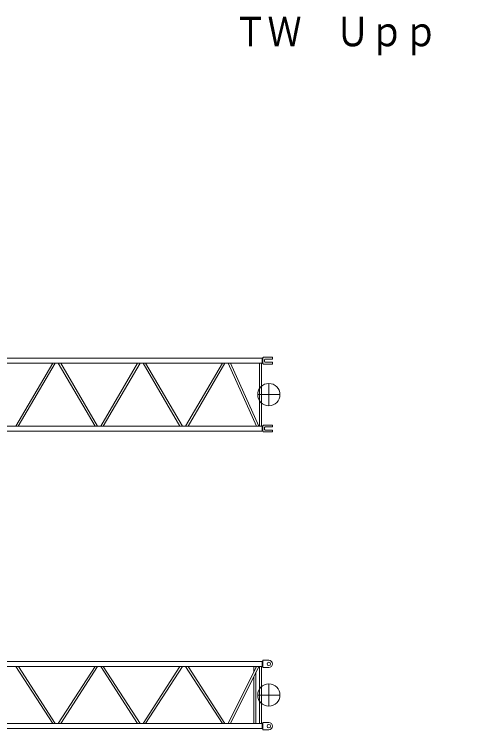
# Model space of a CAD drawing. Units: millimetres on the paper. Extents: x -420 to 420, y -297 to 297.
# Drawn here: x 260.1 to 328.2, y 43.8 to 150.8 of the extents above; entities that cross this region are included whole.
import ezdxf
from ezdxf.enums import TextEntityAlignment as Align

# ---------------------------------------------------------------- set-up
doc = ezdxf.new("R2010")
doc.units = ezdxf.units.MM
doc.linetypes.add('CHAIN1', pattern=[8, 5, -1, 1, -1])
doc.layers.add('0-0_0', color=7, linetype='Continuous', lineweight=18)
doc.styles.add('ＭＳ ゴシック', font='')
doc.styles.get('ＭＳ ゴシック').set_extended_font_data('MS Gothic')

msp = doc.modelspace()

# ---------------------------------------------------------------- linework, layer by layer
at = {"layer": '0-0_0'}
for p, q in [((197.565, 99.351), (297.165, 99.351)), ((197.565, 98.609), (297.165, 98.609)), ((260.297, 89.191), (265.814, 98.609)), ((260.666, 89.191), (266.183, 98.609)), ((266.647, 98.609), (272.164, 89.191)), ((267.016, 98.609), (272.533, 89.191)), ((272.997, 89.191), (278.514, 98.609)), ((273.366, 89.191), (278.883, 98.609)), ((279.347, 98.609), (284.864, 89.191)), ((279.716, 98.609), (285.233, 89.191)), ((285.697, 89.191), (291.214, 98.609)), ((286.066, 89.191), (291.583, 98.609)), ((292.057, 98.609), (296.324, 89.191)), ((292.406, 98.609), (296.673, 89.191)), ((296.756, 98.609), (296.756, 89.191)), ((297.074, 98.609), (297.074, 89.191)), ((297.165, 98.609), (297.165, 99.351)), ((297.165, 99.293), (297.182, 99.293)), ((297.165, 98.668), (297.182, 98.668)), ((297.265, 98.576), (297.265, 99.384)), ((297.365, 99.484), (298.698, 99.484)), ((297.532, 98.843), (297.532, 99.118)), ((297.632, 99.218), (298.698, 99.218)), ((297.632, 98.743), (298.698, 98.743)), ((298.698, 99.218), (298.698, 99.484)), ((298.698, 98.476), (298.698, 98.743)), ((297.365, 98.476), (298.698, 98.476)), ((197.565, 89.191), (297.165, 89.191)), ((297.165, 89.191), (297.165, 88.449)), ((297.165, 89.133), (297.182, 89.133)), ((297.265, 89.224), (297.265, 88.416)), ((297.365, 89.324), (298.698, 89.324)), ((297.532, 88.958), (297.532, 88.683)), ((297.632, 89.058), (298.698, 89.058)), ((298.698, 89.324), (298.698, 89.058)), ((197.565, 88.449), (297.165, 88.449)), ((297.165, 88.508), (297.182, 88.508)), ((297.365, 88.316), (298.698, 88.316)), ((297.632, 88.583), (298.698, 88.583)), ((298.698, 88.583), (298.698, 88.316)), ((197.565, 53.971), (297.165, 53.971)), ((297.165, 53.971), (297.165, 53.23)), ((297.265, 53.913), (297.165, 53.913)), ((297.265, 53.067), (297.265, 54.134)), ((298.165, 54.134), (297.265, 54.134)), ((260.292, 53.23), (265.809, 44.658)), ((260.671, 53.23), (266.188, 44.658)), ((266.642, 44.658), (272.159, 53.23)), ((267.021, 44.658), (272.538, 53.23)), ((272.992, 53.23), (278.509, 44.658)), ((273.371, 53.23), (278.888, 44.658)), ((279.342, 44.658), (284.859, 53.23)), ((279.721, 44.658), (285.238, 53.23)), ((285.692, 53.23), (291.209, 44.658)), ((286.071, 53.23), (291.588, 44.658)), ((292.054, 44.658), (296.32, 53.23)), ((292.409, 44.658), (296.676, 53.23)), ((295.922, 53.23), (295.922, 52.43)), ((296.241, 53.23), (296.241, 53.07)), ((296.756, 53.23), (296.756, 44.658)), ((297.074, 53.23), (297.074, 44.658)), ((297.265, 53.288), (297.165, 53.288)), ((298.165, 53.067), (297.265, 53.067)), ((295.922, 51.716), (295.922, 44.658)), ((296.241, 52.355), (296.241, 44.658)), ((197.565, 43.916), (297.165, 43.916)), ((297.265, 44.6), (297.165, 44.6)), ((297.265, 43.975), (297.165, 43.975)), ((297.265, 43.754), (297.265, 44.821)), ((298.165, 44.821), (297.265, 44.821)), ((298.165, 43.754), (297.265, 43.754))]:
    msp.add_line(p, q, dxfattribs=at)
at = {"layer": '0-0_0', "color": 3, "linetype": 'CHAIN1'}
for p, q in [((298.165, 95.567), (298.165, 92.233)), ((296.498, 93.9), (299.832, 93.9)), ((298.165, 50.611), (298.165, 47.277)), ((296.498, 48.944), (299.832, 48.944))]:
    msp.add_line(p, q, dxfattribs=at)
at = {"layer": '0-0_0'}
for points in [[(197.565, 53.971), (197.565, 53.23), (297.165, 53.23)], [(197.565, 44.658), (297.165, 44.658), (297.165, 43.916)]]:
    msp.add_lwpolyline(points, dxfattribs=at)
for centre, radius in [((298.165, 93.9), 1.667), ((298.165, 53.601), 0.258), ((298.165, 48.944), 1.667), ((298.165, 44.287), 0.258)]:
    msp.add_circle(centre, radius, dxfattribs=at)
for centre, radius, start, end in [((297.182, 99.376), 0.0833, 270, 0), ((297.182, 98.584), 0.0833, 0, 90), ((297.365, 99.384), 0.1, 90, 180), ((297.365, 98.576), 0.1, 180, 270), ((297.632, 99.118), 0.1, 90, 180), ((297.632, 98.843), 0.1, 180, 270), ((297.182, 89.216), 0.0833, 270, 0), ((297.365, 89.224), 0.1, 90, 180), ((297.632, 88.958), 0.1, 90, 180), ((297.182, 88.424), 0.0833, 0, 90), ((297.365, 88.416), 0.1, 180, 270), ((297.632, 88.683), 0.1, 180, 270), ((298.165, 53.601), 0.533, 270.14859, 89.85141), ((298.165, 44.287), 0.533, 270.14859, 89.85141)]:
    msp.add_arc(centre, radius, start, end, dxfattribs=at)

# ---------------------------------------------------------------- texts
at = {"layer": '0-0_0', "style": 'ＭＳ ゴシック', "width": 0.85}
msp.add_text('ＴＷ\u3000Ｕｐｐ\u3000Ｊｉｂ', height=4.399, dxfattribs=at).set_placement((292.862, 144.711), align=Align.BOTTOM_LEFT)

doc.saveas('drawing.dxf')
